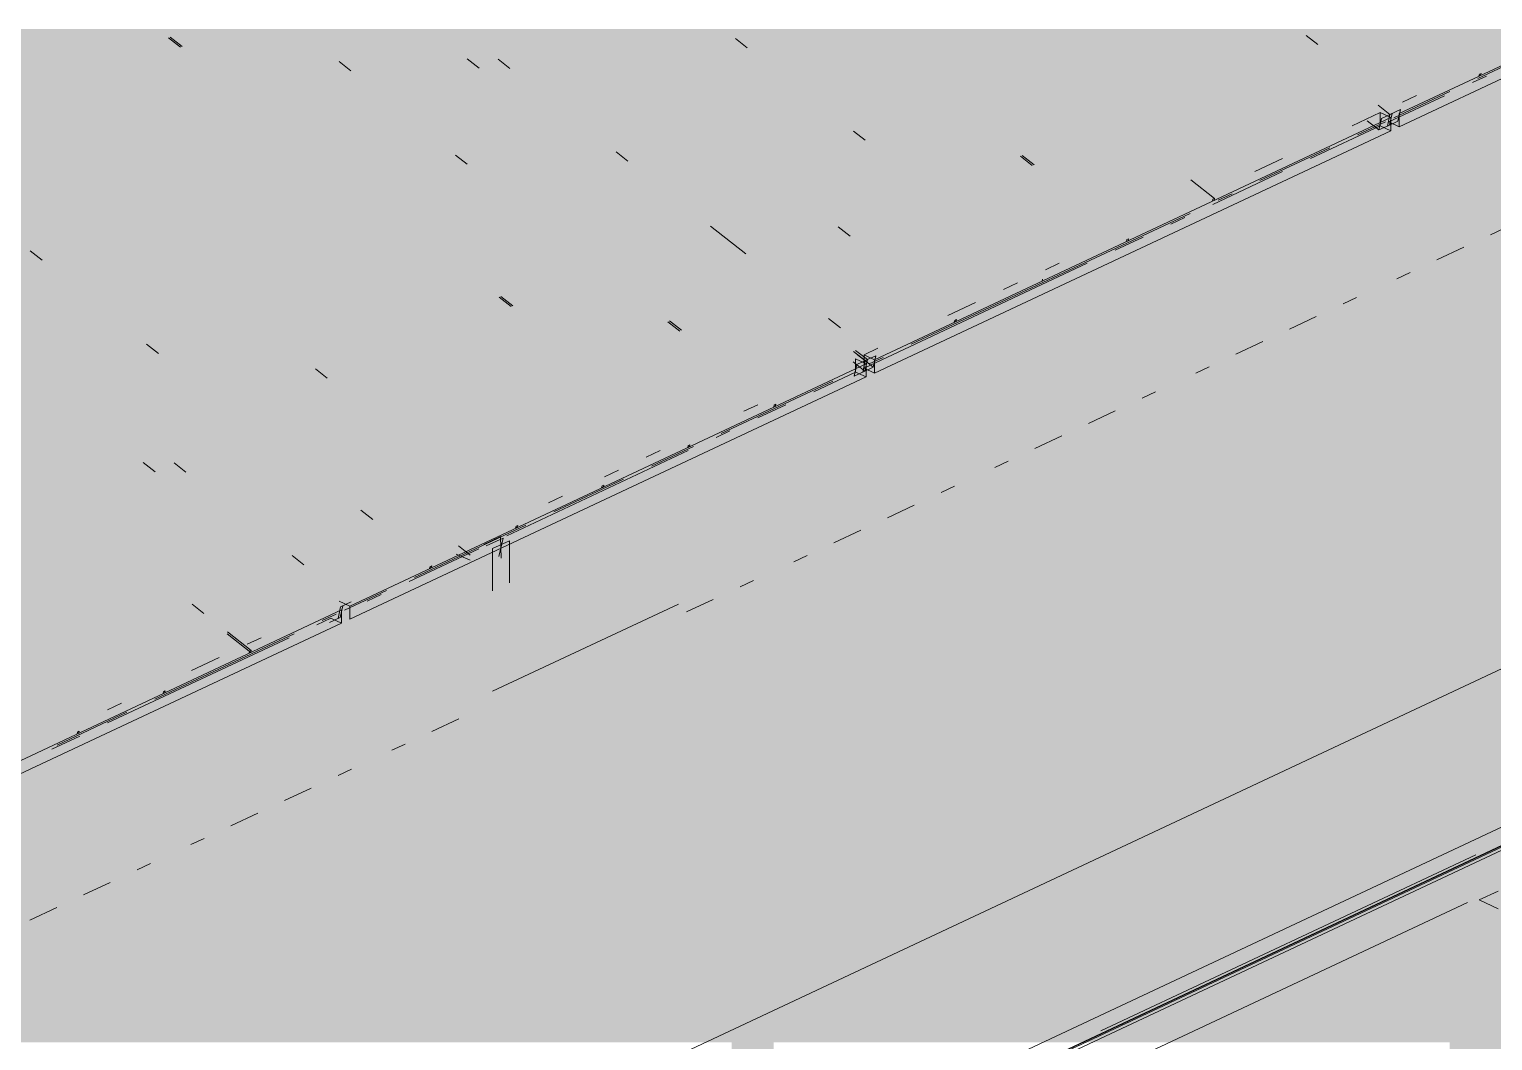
# Model space of a CAD drawing. Header units: millimetres. Extents: x 5 to 1315, y 5 to 292.
# Drawn here: x 1133.39 to 1139.16, y 232.67 to 236.67 of the extents above; entities that cross this region are included whole.
import ezdxf

# ---------------------------------------------------------------- set-up
doc = ezdxf.new("R2010")
doc.units = ezdxf.units.MM
doc.layers.add('EXISTING', color=7, linetype='Continuous')
doc.layers.add('IMAGES', color=7, linetype='Continuous')

# ---------------------------------------------------------------- blocks, each defined once
blk = doc.blocks.new('SHEET_03')
at = {"layer": 'EXISTING', "color": 250, "lineweight": 9}
for p, q in [((219.1266, 224.7204), (254.632, 241.3892)), ((254.632, 240.7647), (219.1266, 224.096)), ((219.3447, 224.1234), (253.6348, 240.2216)), ((219.3447, 224.1067), (253.6348, 240.205)), ((238.7893, 236.3323), (240.8258, 237.2883)), ((238.7893, 236.2802), (240.8258, 237.2363)), ((237.2425, 232.5218), (246.066, 236.6642)), ((238.4684, 236.6046), (238.4218, 236.6411)), ((239.0987, 236.4711), (239.539, 236.6778)), ((233.9348, 236.6311), (233.9813, 236.5945)), ((233.988, 236.5977), (233.9414, 236.6342)), ((236.2173, 236.5926), (236.1707, 236.6292)), ((234.6534, 236.5011), (234.6069, 236.5376)), ((235.1127, 236.5482), (235.1592, 236.5116)), ((235.2808, 236.5103), (235.2343, 236.5468)), ((239.0779, 236.4548), (239.1329, 236.4807)), ((239.1054, 236.4879), (239.1037, 236.4806)), ((239.1037, 236.4806), (239.1104, 236.4837)), ((239.112, 236.491), (239.1054, 236.4879)), ((239.1104, 236.4837), (239.112, 236.491)), ((238.7685, 236.316), (238.9886, 236.4194)), ((238.7062, 236.3656), (238.7528, 236.3291)), ((238.7477, 236.2998), (238.9678, 236.4032)), ((238.8577, 236.4035), (238.8027, 236.3777)), ((236.7196, 235.3606), (238.756, 236.3166)), ((238.7143, 236.3362), (238.6042, 236.2845)), ((238.6251, 236.2487), (238.7352, 236.3004)), ((238.7092, 236.2678), (238.6626, 236.3043)), ((238.7194, 236.3134), (238.7092, 236.2678)), ((238.7143, 236.3362), (238.756, 236.3166)), ((238.7143, 236.2842), (238.7143, 236.3362)), ((238.7611, 236.333), (238.7194, 236.3134)), ((238.7528, 236.3291), (238.7426, 236.2834)), ((238.7426, 236.2834), (238.7842, 236.303)), ((238.7477, 236.2998), (238.7893, 236.2802)), ((238.7509, 236.2873), (238.7611, 236.333)), ((238.7944, 236.3487), (238.7528, 236.3291)), ((238.756, 236.3166), (238.756, 236.2646)), ((238.7842, 236.303), (238.7944, 236.3487)), ((238.7893, 236.2802), (238.7893, 236.3323)), ((236.6831, 236.227), (236.6365, 236.2636)), ((236.7196, 235.3086), (238.756, 236.2646)), ((238.4391, 236.155), (238.7143, 236.2842)), ((238.7092, 236.2678), (238.7509, 236.2873)), ((238.756, 236.2646), (238.7143, 236.2842)), ((235.7466, 236.1447), (235.7, 236.1812)), ((238.2398, 236.0678), (238.515, 236.197)), ((235.0659, 236.1689), (235.1125, 236.1324)), ((237.2953, 236.1639), (237.3418, 236.1273)), ((237.3485, 236.1305), (237.3019, 236.167)), ((238.3291, 236.1553), (238.219, 236.1036)), ((238.0605, 235.9973), (237.9674, 236.0705)), ((238.0539, 235.9741), (238.3291, 236.1033)), ((238.0747, 235.9903), (238.1297, 236.0162)), ((238.0538, 235.9942), (238.0522, 235.9869)), ((238.0522, 235.9869), (238.0589, 235.99)), ((238.0605, 235.9973), (238.0538, 235.9942)), ((238.0589, 235.99), (238.0605, 235.9973)), ((236.2123, 235.7791), (236.0726, 235.8888)), ((236.8639, 235.4219), (237.9646, 235.9386)), ((237.8887, 235.8966), (237.9438, 235.9224)), ((239.1493, 235.8544), (239.2551, 235.904)), ((236.6231, 235.8483), (236.5765, 235.8849)), ((237.6686, 235.7932), (237.7787, 235.8449)), ((237.7144, 235.8349), (237.7128, 235.8276)), ((237.7211, 235.838), (237.7144, 235.8349)), ((237.7195, 235.8307), (237.7211, 235.838)), ((233.4355, 235.7541), (233.389, 235.7906)), ((237.7128, 235.8276), (237.7195, 235.8307)), ((238.9379, 235.7551), (239.0436, 235.8047)), ((236.6779, 235.3281), (237.5585, 235.7415)), ((237.4484, 235.7419), (237.3934, 235.7161)), ((237.2833, 235.6644), (237.2283, 235.6385)), ((237.3801, 235.6714), (237.3817, 235.6787)), ((238.7793, 235.6806), (238.8322, 235.7054)), ((235.2389, 235.6074), (235.2854, 235.5709)), ((235.2921, 235.574), (235.2455, 235.6106)), ((238.5679, 235.5814), (238.6207, 235.6062)), ((237.1182, 235.5869), (237.0081, 235.5352)), ((235.9043, 235.5109), (235.9509, 235.4743)), ((235.9575, 235.4775), (235.911, 235.514)), ((236.585, 235.4866), (236.5384, 235.5232)), ((237.0356, 235.5162), (237.034, 235.5089)), ((237.034, 235.5089), (237.0407, 235.512)), ((237.0423, 235.5193), (237.0356, 235.5162)), ((237.0407, 235.512), (237.0423, 235.5193)), ((238.3564, 235.4821), (238.4621, 235.5317)), ((238.145, 235.3828), (238.2507, 235.4325)), ((233.8481, 235.4219), (233.8946, 235.3853)), ((236.6364, 235.394), (236.683, 235.3574)), ((236.6913, 235.3613), (236.6448, 235.3979)), ((236.6522, 235.3809), (236.6987, 235.3444)), ((236.7329, 235.406), (236.6779, 235.3802)), ((236.6779, 235.3802), (236.6779, 235.3281)), ((236.7196, 235.3606), (236.6779, 235.3802)), ((236.7247, 235.377), (236.683, 235.3574)), ((236.6987, 235.3444), (236.7538, 235.3702)), ((236.7145, 235.3313), (236.7247, 235.377)), ((234.5135, 235.3253), (234.5601, 235.2888)), ((234.6498, 234.3889), (236.6862, 235.3449)), ((236.4795, 235.2349), (236.6446, 235.3125)), ((236.6811, 235.3157), (236.6346, 235.3522)), ((236.6497, 235.3417), (236.6395, 235.2961)), ((236.6395, 235.2961), (236.6811, 235.3157)), ((236.6446, 235.3645), (236.6862, 235.3449)), ((236.6446, 235.3125), (236.6446, 235.3645)), ((236.6862, 235.2929), (236.6446, 235.3125)), ((236.6913, 235.3613), (236.6497, 235.3417)), ((236.6679, 235.3679), (236.7145, 235.3313)), ((236.683, 235.3574), (236.6728, 235.3117)), ((236.6728, 235.3117), (236.7145, 235.3313)), ((236.6779, 235.3281), (236.7196, 235.3086)), ((236.6811, 235.3157), (236.6913, 235.3613)), ((236.6862, 235.3449), (236.6862, 235.2929)), ((236.7196, 235.3086), (236.7196, 235.3606)), ((237.9864, 235.3084), (238.0392, 235.3332)), ((234.6498, 234.3369), (236.6862, 235.2929)), ((236.115, 235.0703), (236.5553, 235.277)), ((237.7749, 235.2091), (237.8278, 235.2339)), ((236.2593, 235.1836), (236.2043, 235.1578)), ((236.2593, 235.1316), (236.3694, 235.1833)), ((236.3235, 235.1819), (236.3218, 235.1745)), ((236.3218, 235.1745), (236.3285, 235.1777)), ((236.3301, 235.185), (236.3235, 235.1819)), ((236.3285, 235.1777), (236.3301, 235.185)), ((237.5635, 235.1098), (237.6692, 235.1595)), ((235.9907, 235.0256), (235.9841, 235.0225)), ((235.9891, 235.0183), (235.9907, 235.0256)), ((236.0942, 235.0541), (236.1492, 235.0799)), ((237.352, 235.0106), (237.4578, 235.0602)), ((235.2686, 234.6665), (235.9841, 235.0024)), ((235.874, 235.0028), (235.819, 234.9769)), ((235.8398, 234.9411), (236.0049, 235.0186)), ((235.9841, 235.0225), (235.9824, 235.0152)), ((235.9824, 235.0152), (235.9891, 235.0183)), ((233.8347, 234.955), (233.8813, 234.9184)), ((234.0029, 234.9171), (233.9563, 234.9536)), ((235.7089, 234.9252), (235.6539, 234.8994)), ((237.1935, 234.9361), (237.2463, 234.9609)), ((235.4546, 234.7602), (235.7298, 234.8894)), ((235.6447, 234.8632), (235.643, 234.8559)), ((235.643, 234.8559), (235.6497, 234.859)), ((235.6513, 234.8663), (235.6447, 234.8632)), ((235.6497, 234.859), (235.6513, 234.8663)), ((236.982, 234.8369), (237.0349, 234.8617)), ((235.4888, 234.8219), (235.4337, 234.796)), ((234.7397, 234.7304), (234.6931, 234.767)), ((236.7706, 234.7376), (236.8763, 234.7872)), ((234.9042, 234.5019), (235.3445, 234.7086)), ((235.3053, 234.7038), (235.3036, 234.6965)), ((235.3036, 234.6965), (235.3103, 234.6997)), ((235.3119, 234.707), (235.3053, 234.7038)), ((235.3103, 234.6997), (235.3119, 234.707)), ((236.5591, 234.6383), (236.6648, 234.688)), ((235.1243, 234.5893), (235.0778, 234.6259)), ((235.2443, 234.6628), (235.1777, 234.6315)), ((235.2539, 234.6571), (235.1872, 234.6258)), ((235.2124, 234.6153), (235.2791, 234.6466)), ((235.2376, 234.5841), (235.2539, 234.6571)), ((235.2471, 234.5783), (235.2443, 234.6628)), ((235.2791, 234.48), (235.2791, 234.6466)), ((234.4686, 234.5515), (234.422, 234.5881)), ((234.8833, 234.4856), (235.1585, 234.6148)), ((235.1249, 234.5702), (235.0693, 234.5934)), ((235.2124, 234.6153), (235.2124, 234.4487)), ((236.4005, 234.5639), (236.4534, 234.5887)), ((234.9659, 234.5445), (234.9642, 234.5372)), ((234.9642, 234.5372), (234.9709, 234.5403)), ((234.9725, 234.5476), (234.9659, 234.5445)), ((234.9709, 234.5403), (234.9725, 234.5476)), ((234.629, 234.3727), (234.7941, 234.4502)), ((236.1891, 234.4646), (236.242, 234.4894)), ((234.0741, 234.3595), (234.0275, 234.3961)), ((234.6498, 234.3889), (234.6081, 234.4085)), ((234.6114, 234.344), (234.6216, 234.3896)), ((234.6549, 234.4053), (234.6133, 234.3857)), ((234.6498, 234.3369), (234.6498, 234.3889)), ((234.7182, 234.4081), (234.7733, 234.4339)), ((235.2124, 234.0525), (235.9458, 234.3968)), ((235.9776, 234.3653), (236.0834, 234.415)), ((232.5801, 233.4172), (234.6165, 234.3732)), ((234.5198, 234.3149), (234.5748, 234.3408)), ((234.5406, 234.3312), (234.5956, 234.357)), ((234.5697, 234.3244), (234.6114, 234.344)), ((234.6165, 234.3212), (234.5748, 234.3408)), ((234.6133, 234.3857), (234.603, 234.34)), ((234.6165, 234.3732), (234.6165, 234.3212)), ((232.5801, 233.3652), (234.6165, 234.3212)), ((233.8801, 234.0211), (234.4305, 234.2795)), ((234.2588, 234.206), (234.1656, 234.2791)), ((234.2604, 234.2133), (234.1672, 234.2864)), ((233.6942, 233.9273), (234.4097, 234.2633)), ((234.2996, 234.2636), (234.2446, 234.2378)), ((219.1266, 224.096), (240.6299, 234.1911)), ((234.1345, 234.1861), (234.0244, 234.1344)), ((234.2537, 234.2102), (234.2521, 234.2029)), ((234.2521, 234.2029), (234.2588, 234.206)), ((234.2604, 234.2133), (234.2537, 234.2102)), ((234.2588, 234.206), (234.2604, 234.2133)), ((240.6299, 234.1183), (229.8783, 229.0707)), ((233.9143, 234.0508), (233.9127, 234.0435)), ((233.9127, 234.0435), (233.9194, 234.0466)), ((233.921, 234.054), (233.9143, 234.0508)), ((233.9194, 234.0466), (233.921, 234.054)), ((233.7492, 234.0052), (233.6942, 233.9794)), ((233.4949, 233.8402), (233.7701, 233.9694)), ((234.9733, 233.8938), (235.079, 233.9434)), ((233.474, 233.824), (233.5841, 233.8757)), ((233.5749, 233.8915), (233.5733, 233.8842)), ((233.5733, 233.8842), (233.58, 233.8873)), ((233.5816, 233.8946), (233.5749, 233.8915)), ((233.58, 233.8873), (233.5816, 233.8946)), ((234.8147, 233.8194), (234.8676, 233.8442)), ((234.6033, 233.7201), (234.6561, 233.7449)), ((234.3918, 233.6208), (234.4975, 233.6705)), ((234.1804, 233.5216), (234.2861, 233.5712)), ((234.0218, 233.4471), (234.0746, 233.4719)), ((239.0917, 233.4066), (237.6124, 232.7121)), ((233.8103, 233.3478), (233.8632, 233.3727)), ((233.5989, 233.2486), (233.7046, 233.2982)), ((239.1797, 233.2638), (239.1047, 233.2286)), ((233.3874, 233.1493), (233.4932, 233.1989)), ((239.0592, 233.219), (236.7328, 232.1268)), ((239.1047, 233.2286), (239.1797, 233.1934))]:
    blk.add_line(p, q, dxfattribs=at)
at = {"layer": 'IMAGES', "color": 7}
for points in [[(232.9893, 236.5), (234.9889, 236.5), (232.9893, 236.6667), (234.9889, 236.6667)], [(234.9889, 236.5), (235.1555, 236.5), (234.9889, 236.6667), (235.1555, 236.6667)], [(235.1555, 236.5), (237.1552, 236.5), (235.1555, 236.6667), (237.1552, 236.6667)], [(237.1552, 236.5), (237.3218, 236.5), (237.1552, 236.6667), (237.3218, 236.6667)], [(237.3218, 236.5), (239.1548, 236.5), (237.3218, 236.6667), (239.1548, 236.6667)], [(239.1548, 236.5), (239.4881, 236.5), (239.1548, 236.6667), (239.4881, 236.6667)], [(232.9893, 236.3333), (234.6556, 236.3333), (232.9893, 236.5), (234.6556, 236.5)], [(234.6556, 236.3333), (234.8223, 236.3333), (234.6556, 236.5), (234.8223, 236.5)], [(234.8223, 236.3333), (235.1555, 236.3333), (234.8223, 236.5), (235.1555, 236.5)], [(235.1555, 236.3333), (235.3222, 236.3333), (235.1555, 236.5), (235.3222, 236.5)], [(235.3222, 236.1667), (235.4888, 236.1667), (235.3222, 236.5), (235.4888, 236.5)], [(235.4888, 236.3333), (238.6549, 236.3333), (235.4888, 236.5), (238.6549, 236.5)], [(238.6549, 236.3333), (238.9882, 236.3333), (238.6549, 236.5), (238.9882, 236.5)], [(238.9882, 236.3333), (240.3212, 236.3333), (238.9882, 236.5), (240.3212, 236.5)], [(233.3225, 236.1667), (233.4892, 236.1667), (233.3225, 236.3333), (233.4892, 236.3333)], [(233.4892, 236.1667), (235.3222, 236.1667), (233.4892, 236.3333), (235.3222, 236.3333)], [(235.4888, 236.1667), (235.6554, 236.1667), (235.4888, 236.3333), (235.6554, 236.3333)], [(235.6554, 236.1667), (236.9885, 236.1667), (235.6554, 236.3333), (236.9885, 236.3333)], [(236.9885, 236.1667), (237.1552, 236.1667), (236.9885, 236.3333), (237.1552, 236.3333)], [(237.1552, 236.1667), (238.3216, 236.1667), (237.1552, 236.3333), (238.3216, 236.3333)], [(238.3216, 236.1667), (238.4882, 236.1667), (238.3216, 236.3333), (238.4882, 236.3333)], [(238.4882, 236), (238.6549, 236), (238.4882, 236.3333), (238.6549, 236.3333)], [(238.6549, 236.1667), (238.8215, 236.1667), (238.6549, 236.3333), (238.8215, 236.3333)], [(238.8215, 236.1667), (240.1546, 236.1667), (238.8215, 236.3333), (240.1546, 236.3333)], [(233.1559, 236), (233.4892, 236), (233.1559, 236.1667), (233.4892, 236.1667)], [(233.4892, 236), (234.489, 236), (233.4892, 236.1667), (234.489, 236.1667)], [(234.489, 236), (234.6556, 236), (234.489, 236.1667), (234.6556, 236.1667)], [(234.6556, 236), (235.1555, 236), (234.6556, 236.1667), (235.1555, 236.1667)], [(235.1555, 236), (235.3222, 236), (235.1555, 236.1667), (235.3222, 236.1667)], [(235.3222, 236), (236.1554, 236), (235.3222, 236.1667), (236.1554, 236.1667)], [(236.1554, 236), (236.322, 236), (236.1554, 236.1667), (236.322, 236.1667)], [(236.322, 236), (237.3218, 236), (236.322, 236.1667), (237.3218, 236.1667)], [(237.3218, 236), (237.4884, 236), (237.3218, 236.1667), (237.4884, 236.1667)], [(237.4884, 236), (237.9883, 236), (237.4884, 236.1667), (237.9883, 236.1667)], [(237.9883, 236), (238.155, 236), (237.9883, 236.1667), (238.155, 236.1667)], [(238.155, 236), (238.4882, 236), (238.155, 236.1667), (238.4882, 236.1667)], [(238.6549, 236), (238.8215, 236), (238.6549, 236.1667), (238.8215, 236.1667)], [(238.8215, 236), (238.9882, 236), (238.8215, 236.1667), (238.9882, 236.1667)], [(238.9882, 235.8333), (239.1548, 235.8333), (238.9882, 236.1667), (239.1548, 236.1667)], [(239.1548, 236), (239.3214, 236), (239.1548, 236.1667), (239.3214, 236.1667)], [(233.3225, 235.8333), (233.4892, 235.8333), (233.3225, 236), (233.4892, 236)], [(233.4892, 235.8333), (233.6558, 235.8333), (233.4892, 236), (233.6558, 236)], [(233.6558, 235.8333), (235.8221, 235.8333), (233.6558, 236), (235.8221, 236)], [(235.8221, 235.8333), (235.9887, 235.8333), (235.8221, 236), (235.9887, 236)], [(235.9887, 235.8333), (237.6551, 235.8333), (235.9887, 236), (237.6551, 236)], [(237.6551, 235.8333), (237.9883, 235.8333), (237.6551, 236), (237.9883, 236)], [(237.9883, 235.8333), (238.155, 235.8333), (237.9883, 236), (238.155, 236)], [(238.155, 235.8333), (238.3216, 235.8333), (238.155, 236), (238.3216, 236)], [(238.3216, 235.8333), (238.4882, 235.8333), (238.3216, 236), (238.4882, 236)], [(238.4882, 235.8333), (238.6549, 235.8333), (238.4882, 236), (238.6549, 236)], [(238.6549, 235.8333), (238.8215, 235.8333), (238.6549, 236), (238.8215, 236)], [(238.8215, 235.8333), (238.9882, 235.8333), (238.8215, 236), (238.9882, 236)], [(239.1548, 235.8333), (239.4881, 235.8333), (239.1548, 236), (239.4881, 236)], [(232.9893, 235.6667), (234.9889, 235.6667), (232.9893, 235.8333), (234.9889, 235.8333)], [(234.9889, 235.6667), (235.1555, 235.6667), (234.9889, 235.8333), (235.1555, 235.8333)], [(235.1555, 235.6667), (235.9887, 235.6667), (235.1555, 235.8333), (235.9887, 235.8333)], [(235.9887, 235.6667), (236.322, 235.6667), (235.9887, 235.8333), (236.322, 235.8333)], [(236.322, 235.6667), (237.1552, 235.6667), (236.322, 235.8333), (237.1552, 235.8333)], [(237.1552, 235.6667), (237.3218, 235.6667), (237.1552, 235.8333), (237.3218, 235.8333)], [(237.3218, 235.6667), (237.4884, 235.6667), (237.3218, 235.8333), (237.4884, 235.8333)], [(237.4884, 235.6667), (237.8217, 235.6667), (237.4884, 235.8333), (237.8217, 235.8333)], [(237.8217, 235.6667), (237.9883, 235.6667), (237.8217, 235.8333), (237.9883, 235.8333)], [(237.9883, 235.6667), (238.155, 235.6667), (237.9883, 235.8333), (238.155, 235.8333)], [(238.155, 235.6667), (238.4882, 235.6667), (238.155, 235.8333), (238.4882, 235.8333)], [(238.4882, 235.6667), (238.6549, 235.6667), (238.4882, 235.8333), (238.6549, 235.8333)], [(238.6549, 235.5), (238.8215, 235.5), (238.6549, 235.8333), (238.8215, 235.8333)], [(238.8215, 235.6667), (238.9882, 235.6667), (238.8215, 235.8333), (238.9882, 235.8333)], [(238.9882, 235.6667), (239.1548, 235.6667), (238.9882, 235.8333), (239.1548, 235.8333)], [(239.1548, 235.6667), (239.3214, 235.6667), (239.1548, 235.8333), (239.3214, 235.8333)], [(232.656, 235.5), (233.9891, 235.5), (232.656, 235.6667), (233.9891, 235.6667)], [(233.9891, 235.5), (234.1557, 235.5), (233.9891, 235.6667), (234.1557, 235.6667)], [(234.1557, 235.5), (234.3224, 235.5), (234.1557, 235.6667), (234.3224, 235.6667)], [(234.3224, 235.5), (236.1554, 235.5), (234.3224, 235.6667), (236.1554, 235.6667)], [(236.1554, 235.5), (236.322, 235.5), (236.1554, 235.6667), (236.322, 235.6667)], [(236.322, 235.5), (236.4886, 235.5), (236.322, 235.6667), (236.4886, 235.6667)], [(236.4886, 235.5), (236.9885, 235.5), (236.4886, 235.6667), (236.9885, 235.6667)], [(236.9885, 235.5), (237.3218, 235.5), (236.9885, 235.6667), (237.3218, 235.6667)], [(237.3218, 235.5), (237.4884, 235.5), (237.3218, 235.6667), (237.4884, 235.6667)], [(237.4884, 235.5), (237.6551, 235.5), (237.4884, 235.6667), (237.6551, 235.6667)], [(237.6551, 235.5), (237.8217, 235.5), (237.6551, 235.6667), (237.8217, 235.6667)], [(237.8217, 235.5), (238.155, 235.5), (237.8217, 235.6667), (238.155, 235.6667)], [(238.155, 235.5), (238.3216, 235.5), (238.155, 235.6667), (238.3216, 235.6667)], [(238.3216, 235.5), (238.4882, 235.5), (238.3216, 235.6667), (238.4882, 235.6667)], [(238.4882, 235.5), (238.6549, 235.5), (238.4882, 235.6667), (238.6549, 235.6667)], [(238.8215, 235.5), (238.9882, 235.5), (238.8215, 235.6667), (238.9882, 235.6667)], [(238.9882, 235.5), (239.1548, 235.5), (238.9882, 235.6667), (239.1548, 235.6667)], [(239.1548, 235.5), (239.4881, 235.5), (239.1548, 235.6667), (239.4881, 235.6667)], [(233.1559, 235.3333), (233.4892, 235.3333), (233.1559, 235.5), (233.4892, 235.5)], [(233.4892, 235.3333), (233.9891, 235.3333), (233.4892, 235.5), (233.9891, 235.5)], [(233.9891, 235.3333), (234.3224, 235.3333), (233.9891, 235.5), (234.3224, 235.5)], [(234.3224, 235.3333), (235.9887, 235.3333), (234.3224, 235.5), (235.9887, 235.5)], [(235.9887, 235.3333), (236.1554, 235.3333), (235.9887, 235.5), (236.1554, 235.5)], [(236.1554, 235.3333), (236.4886, 235.3333), (236.1554, 235.5), (236.4886, 235.5)], [(236.4886, 235.3333), (236.6553, 235.3333), (236.4886, 235.5), (236.6553, 235.5)], [(236.6553, 235.3333), (236.8219, 235.3333), (236.6553, 235.5), (236.8219, 235.5)], [(236.8219, 235.3333), (236.9885, 235.3333), (236.8219, 235.5), (236.9885, 235.5)], [(236.9885, 235.3333), (237.1552, 235.3333), (236.9885, 235.5), (237.1552, 235.5)], [(237.1552, 235.3333), (237.3218, 235.3333), (237.1552, 235.5), (237.3218, 235.5)], [(237.3218, 235.3333), (237.4884, 235.3333), (237.3218, 235.5), (237.4884, 235.5)], [(237.4884, 235.3333), (237.8217, 235.3333), (237.4884, 235.5), (237.8217, 235.5)], [(237.8217, 235.3333), (237.9883, 235.3333), (237.8217, 235.5), (237.9883, 235.5)], [(237.9883, 235.1667), (238.155, 235.1667), (237.9883, 235.5), (238.155, 235.5)], [(238.155, 235.3333), (238.3216, 235.3333), (238.155, 235.5), (238.3216, 235.5)], [(238.3216, 235.3333), (238.4882, 235.3333), (238.3216, 235.5), (238.4882, 235.5)], [(238.4882, 235.3333), (238.6549, 235.3333), (238.4882, 235.5), (238.6549, 235.5)], [(238.6549, 235.3333), (238.8215, 235.3333), (238.6549, 235.5), (238.8215, 235.5)], [(238.8215, 235.3333), (238.9882, 235.3333), (238.8215, 235.5), (238.9882, 235.5)], [(238.9882, 235.3333), (240.6545, 235.3333), (238.9882, 235.5), (240.6545, 235.5)], [(233.3225, 235.1667), (233.4892, 235.1667), (233.3225, 235.3333), (233.4892, 235.3333)], [(233.4892, 235.1667), (233.6558, 235.1667), (233.4892, 235.3333), (233.6558, 235.3333)], [(233.6558, 235.1667), (233.8225, 235.1667), (233.6558, 235.3333), (233.8225, 235.3333)], [(233.8225, 235.1667), (233.9891, 235.1667), (233.8225, 235.3333), (233.9891, 235.3333)], [(233.9891, 235.1667), (234.1557, 235.1667), (233.9891, 235.3333), (234.1557, 235.3333)], [(234.1557, 235.1667), (234.3224, 235.1667), (234.1557, 235.3333), (234.3224, 235.3333)], [(234.3224, 235.1667), (234.489, 235.1667), (234.3224, 235.3333), (234.489, 235.3333)], [(234.489, 235.1667), (234.8223, 235.1667), (234.489, 235.3333), (234.8223, 235.3333)], [(234.8223, 235.1667), (236.322, 235.1667), (234.8223, 235.3333), (236.322, 235.3333)], [(236.322, 235.1667), (236.6553, 235.1667), (236.322, 235.3333), (236.6553, 235.3333)], [(236.6553, 235.1667), (236.8219, 235.1667), (236.6553, 235.3333), (236.8219, 235.3333)], [(236.8219, 235.1667), (236.9885, 235.1667), (236.8219, 235.3333), (236.9885, 235.3333)], [(236.9885, 235.1667), (237.1552, 235.1667), (236.9885, 235.3333), (237.1552, 235.3333)], [(237.1552, 235.1667), (237.4884, 235.1667), (237.1552, 235.3333), (237.4884, 235.3333)], [(237.4884, 235.1667), (237.6551, 235.1667), (237.4884, 235.3333), (237.6551, 235.3333)], [(237.6551, 235), (237.8217, 235), (237.6551, 235.3333), (237.8217, 235.3333)], [(237.8217, 235.1667), (237.9883, 235.1667), (237.8217, 235.3333), (237.9883, 235.3333)], [(238.155, 235.1667), (238.3216, 235.1667), (238.155, 235.3333), (238.3216, 235.3333)], [(238.3216, 235.1667), (238.4882, 235.1667), (238.3216, 235.3333), (238.4882, 235.3333)], [(238.4882, 235.1667), (238.6549, 235.1667), (238.4882, 235.3333), (238.6549, 235.3333)], [(238.6549, 235.1667), (240.3212, 235.1667), (238.6549, 235.3333), (240.3212, 235.3333)], [(229.9898, 235), (233.4892, 235), (229.9898, 235.1667), (233.4892, 235.1667)], [(233.4892, 235), (233.8225, 235), (233.4892, 235.1667), (233.8225, 235.1667)], [(233.8225, 235), (234.489, 235), (233.8225, 235.1667), (234.489, 235.1667)], [(234.489, 235), (234.6556, 235), (234.489, 235.1667), (234.6556, 235.1667)], [(234.6556, 235), (234.8223, 235), (234.6556, 235.1667), (234.8223, 235.1667)], [(234.8223, 235), (235.8221, 235), (234.8223, 235.1667), (235.8221, 235.1667)], [(235.8221, 235), (235.9887, 235), (235.8221, 235.1667), (235.9887, 235.1667)], [(235.9887, 235), (236.1554, 235), (235.9887, 235.1667), (236.1554, 235.1667)], [(236.1554, 235), (236.322, 235), (236.1554, 235.1667), (236.322, 235.1667)], [(236.322, 235), (236.6553, 235), (236.322, 235.1667), (236.6553, 235.1667)], [(236.6553, 235), (236.8219, 235), (236.6553, 235.1667), (236.8219, 235.1667)], [(236.8219, 235), (237.1552, 235), (236.8219, 235.1667), (237.1552, 235.1667)], [(237.1552, 235), (237.3218, 235), (237.1552, 235.1667), (237.3218, 235.1667)], [(237.3218, 234.8333), (237.4884, 234.8333), (237.3218, 235.1667), (237.4884, 235.1667)], [(237.4884, 235), (237.6551, 235), (237.4884, 235.1667), (237.6551, 235.1667)], [(237.8217, 235), (237.9883, 235), (237.8217, 235.1667), (237.9883, 235.1667)], [(237.9883, 235), (238.155, 235), (237.9883, 235.1667), (238.155, 235.1667)], [(238.155, 235), (238.3216, 235), (238.155, 235.1667), (238.3216, 235.1667)], [(238.3216, 235), (239.988, 235), (238.3216, 235.1667), (239.988, 235.1667)], [(232.9893, 234.8333), (234.3224, 234.8333), (232.9893, 235), (234.3224, 235)], [(234.3224, 234.8333), (234.6556, 234.8333), (234.3224, 235), (234.6556, 235)], [(234.6556, 234.8333), (235.6554, 234.8333), (234.6556, 235), (235.6554, 235)], [(235.6554, 234.8333), (235.8221, 234.8333), (235.6554, 235), (235.8221, 235)], [(235.8221, 234.8333), (235.9887, 234.8333), (235.8221, 235), (235.9887, 235)], [(235.9887, 234.8333), (236.1554, 234.8333), (235.9887, 235), (236.1554, 235)], [(236.1554, 234.8333), (236.322, 234.8333), (236.1554, 235), (236.322, 235)], [(236.322, 234.8333), (236.6553, 234.8333), (236.322, 235), (236.6553, 235)], [(236.6553, 234.8333), (236.8219, 234.8333), (236.6553, 235), (236.8219, 235)], [(236.8219, 234.8333), (236.9885, 234.8333), (236.8219, 235), (236.9885, 235)], [(236.9885, 234.8333), (237.1552, 234.8333), (236.9885, 235), (237.1552, 235)], [(237.1552, 234.8333), (237.3218, 234.8333), (237.1552, 235), (237.3218, 235)], [(237.4884, 234.8333), (237.6551, 234.8333), (237.4884, 235), (237.6551, 235)], [(237.6551, 234.8333), (237.8217, 234.8333), (237.6551, 235), (237.8217, 235)], [(237.8217, 234.8333), (237.9883, 234.8333), (237.8217, 235), (237.9883, 235)], [(237.9883, 234.8333), (239.6547, 234.8333), (237.9883, 235), (239.6547, 235)], [(231.9895, 234.6667), (233.9891, 234.6667), (231.9895, 234.8333), (233.9891, 234.8333)], [(233.9891, 234.6667), (234.3224, 234.6667), (233.9891, 234.8333), (234.3224, 234.8333)], [(234.3224, 234.6667), (234.8223, 234.6667), (234.3224, 234.8333), (234.8223, 234.8333)], [(234.8223, 234.6667), (234.9889, 234.6667), (234.8223, 234.8333), (234.9889, 234.8333)], [(234.9889, 234.6667), (235.1555, 234.6667), (234.9889, 234.8333), (235.1555, 234.8333)], [(235.1555, 234.6667), (235.3222, 234.6667), (235.1555, 234.8333), (235.3222, 234.8333)], [(235.3222, 234.6667), (235.4888, 234.6667), (235.3222, 234.8333), (235.4888, 234.8333)], [(235.4888, 234.6667), (235.6554, 234.6667), (235.4888, 234.8333), (235.6554, 234.8333)], [(235.6554, 234.6667), (235.8221, 234.6667), (235.6554, 234.8333), (235.8221, 234.8333)], [(235.8221, 234.6667), (235.9887, 234.6667), (235.8221, 234.8333), (235.9887, 234.8333)], [(235.9887, 234.6667), (236.322, 234.6667), (235.9887, 234.8333), (236.322, 234.8333)], [(236.322, 234.6667), (236.4886, 234.6667), (236.322, 234.8333), (236.4886, 234.8333)], [(236.4886, 234.6667), (236.6553, 234.6667), (236.4886, 234.8333), (236.6553, 234.8333)], [(236.6553, 234.6667), (236.8219, 234.6667), (236.6553, 234.8333), (236.8219, 234.8333)], [(236.8219, 234.6667), (236.9885, 234.6667), (236.8219, 234.8333), (236.9885, 234.8333)], [(236.9885, 234.6667), (237.1552, 234.6667), (236.9885, 234.8333), (237.1552, 234.8333)], [(237.1552, 234.6667), (237.3218, 234.6667), (237.1552, 234.8333), (237.3218, 234.8333)], [(237.3218, 234.6667), (237.4884, 234.6667), (237.3218, 234.8333), (237.4884, 234.8333)], [(237.4884, 234.6667), (237.6551, 234.6667), (237.4884, 234.8333), (237.6551, 234.8333)], [(237.6551, 234.6667), (238.9882, 234.6667), (237.6551, 234.8333), (238.9882, 234.8333)], [(238.9882, 234.6667), (239.3214, 234.6667), (238.9882, 234.8333), (239.3214, 234.8333)], [(232.656, 234.5), (233.8225, 234.5), (232.656, 234.6667), (233.8225, 234.6667)], [(233.8225, 234.5), (233.9891, 234.5), (233.8225, 234.6667), (233.9891, 234.6667)], [(233.9891, 234.5), (234.8223, 234.5), (233.9891, 234.6667), (234.8223, 234.6667)], [(234.8223, 234.5), (235.1555, 234.5), (234.8223, 234.6667), (235.1555, 234.6667)], [(235.1555, 234.5), (235.3222, 234.5), (235.1555, 234.6667), (235.3222, 234.6667)], [(235.3222, 234.5), (235.4888, 234.5), (235.3222, 234.6667), (235.4888, 234.6667)], [(235.4888, 234.5), (235.6554, 234.5), (235.4888, 234.6667), (235.6554, 234.6667)], [(235.6554, 234.5), (235.8221, 234.5), (235.6554, 234.6667), (235.8221, 234.6667)], [(235.8221, 234.5), (235.9887, 234.5), (235.8221, 234.6667), (235.9887, 234.6667)], [(235.9887, 234.5), (236.1554, 234.5), (235.9887, 234.6667), (236.1554, 234.6667)], [(236.1554, 234.5), (236.322, 234.5), (236.1554, 234.6667), (236.322, 234.6667)], [(236.322, 234.5), (236.6553, 234.5), (236.322, 234.6667), (236.6553, 234.6667)], [(236.6553, 234.5), (236.8219, 234.5), (236.6553, 234.6667), (236.8219, 234.6667)], [(236.8219, 234.5), (236.9885, 234.5), (236.8219, 234.6667), (236.9885, 234.6667)], [(236.9885, 234.5), (237.1552, 234.5), (236.9885, 234.6667), (237.1552, 234.6667)], [(237.1552, 234.5), (238.4882, 234.5), (237.1552, 234.6667), (238.4882, 234.6667)], [(238.4882, 234.5), (238.8215, 234.5), (238.4882, 234.6667), (238.8215, 234.6667)], [(238.8215, 234.5), (238.9882, 234.5), (238.8215, 234.6667), (238.9882, 234.6667)], [(238.9882, 234.5), (239.1548, 234.5), (238.9882, 234.6667), (239.1548, 234.6667)], [(239.1548, 234.5), (239.3214, 234.5), (239.1548, 234.6667), (239.3214, 234.6667)], [(232.4894, 234.3333), (234.3224, 234.3333), (232.4894, 234.5), (234.3224, 234.5)], [(234.3224, 234.3333), (234.8223, 234.3333), (234.3224, 234.5), (234.8223, 234.5)], [(234.8223, 234.3333), (235.8221, 234.3333), (234.8223, 234.5), (235.8221, 234.5)], [(235.8221, 234.1667), (235.9887, 234.1667), (235.8221, 234.5), (235.9887, 234.5)], [(235.9887, 234.3333), (236.1554, 234.3333), (235.9887, 234.5), (236.1554, 234.5)], [(236.1554, 234.3333), (236.322, 234.3333), (236.1554, 234.5), (236.322, 234.5)], [(236.322, 234.3333), (236.4886, 234.3333), (236.322, 234.5), (236.4886, 234.5)], [(236.4886, 234.3333), (236.6553, 234.3333), (236.4886, 234.5), (236.6553, 234.5)], [(236.6553, 234.3333), (236.8219, 234.3333), (236.6553, 234.5), (236.8219, 234.5)], [(236.8219, 234.3333), (238.3216, 234.3333), (236.8219, 234.5), (238.3216, 234.5)], [(238.3216, 234.3333), (238.4882, 234.3333), (238.3216, 234.5), (238.4882, 234.5)], [(238.4882, 234.3333), (238.8215, 234.3333), (238.4882, 234.5), (238.8215, 234.5)], [(238.8215, 234.3333), (239.4881, 234.3333), (238.8215, 234.5), (239.4881, 234.5)], [(231.6562, 234.1667), (233.9891, 234.1667), (231.6562, 234.3333), (233.9891, 234.3333)], [(233.9891, 234.1667), (234.1557, 234.1667), (233.9891, 234.3333), (234.1557, 234.3333)], [(234.1557, 234.1667), (234.3224, 234.1667), (234.1557, 234.3333), (234.3224, 234.3333)], [(234.3224, 234.1667), (234.6556, 234.1667), (234.3224, 234.3333), (234.6556, 234.3333)], [(234.6556, 234.1667), (235.8221, 234.1667), (234.6556, 234.3333), (235.8221, 234.3333)], [(235.9887, 234.1667), (236.1554, 234.1667), (235.9887, 234.3333), (236.1554, 234.3333)], [(236.1554, 234.1667), (236.322, 234.1667), (236.1554, 234.3333), (236.322, 234.3333)], [(236.322, 234.1667), (236.6553, 234.1667), (236.322, 234.3333), (236.6553, 234.3333)], [(236.6553, 234.1667), (237.8217, 234.1667), (236.6553, 234.3333), (237.8217, 234.3333)], [(237.8217, 234.1667), (237.9883, 234.1667), (237.8217, 234.3333), (237.9883, 234.3333)], [(237.9883, 234.1667), (238.155, 234.1667), (237.9883, 234.3333), (238.155, 234.3333)], [(238.155, 234.1667), (238.3216, 234.1667), (238.155, 234.3333), (238.3216, 234.3333)], [(238.3216, 234.1667), (238.4882, 234.1667), (238.3216, 234.3333), (238.4882, 234.3333)], [(238.4882, 234.1667), (238.6549, 234.1667), (238.4882, 234.3333), (238.6549, 234.3333)], [(238.6549, 234.1667), (238.8215, 234.1667), (238.6549, 234.3333), (238.8215, 234.3333)], [(238.8215, 234.1667), (238.9882, 234.1667), (238.8215, 234.3333), (238.9882, 234.3333)], [(238.9882, 234.1667), (239.1548, 234.1667), (238.9882, 234.3333), (239.1548, 234.3333)], [(239.1548, 234.1667), (239.3214, 234.1667), (239.1548, 234.3333), (239.3214, 234.3333)], [(230.6564, 234), (233.8225, 234), (230.6564, 234.1667), (233.8225, 234.1667)], [(233.8225, 234), (233.9891, 234), (233.8225, 234.1667), (233.9891, 234.1667)], [(233.9891, 234), (234.1557, 234), (233.9891, 234.1667), (234.1557, 234.1667)], [(234.1557, 234), (234.3224, 234), (234.1557, 234.1667), (234.3224, 234.1667)], [(234.3224, 234), (234.489, 234), (234.3224, 234.1667), (234.489, 234.1667)], [(234.489, 234), (234.8223, 234), (234.489, 234.1667), (234.8223, 234.1667)], [(234.8223, 234), (234.9889, 234), (234.8223, 234.1667), (234.9889, 234.1667)], [(234.9889, 234), (235.4888, 234), (234.9889, 234.1667), (235.4888, 234.1667)], [(235.4888, 234), (235.6554, 234), (235.4888, 234.1667), (235.6554, 234.1667)], [(235.6554, 234), (235.9887, 234), (235.6554, 234.1667), (235.9887, 234.1667)], [(235.9887, 234), (236.1554, 234), (235.9887, 234.1667), (236.1554, 234.1667)], [(236.1554, 234), (236.322, 234), (236.1554, 234.1667), (236.322, 234.1667)], [(236.322, 234), (237.4884, 234), (236.322, 234.1667), (237.4884, 234.1667)], [(237.4884, 234), (237.8217, 234), (237.4884, 234.1667), (237.8217, 234.1667)], [(237.8217, 233.8333), (237.9883, 233.8333), (237.8217, 234.1667), (237.9883, 234.1667)], [(237.9883, 234), (238.155, 234), (237.9883, 234.1667), (238.155, 234.1667)], [(238.155, 234), (238.3216, 234), (238.155, 234.1667), (238.3216, 234.1667)], [(238.3216, 234), (238.6549, 234), (238.3216, 234.1667), (238.6549, 234.1667)], [(238.6549, 234), (238.8215, 234), (238.6549, 234.1667), (238.8215, 234.1667)], [(238.8215, 234), (238.9882, 234), (238.8215, 234.1667), (238.9882, 234.1667)], [(238.9882, 234), (239.1548, 234), (238.9882, 234.1667), (239.1548, 234.1667)], [(239.1548, 234), (239.3214, 234), (239.1548, 234.1667), (239.3214, 234.1667)], [(233.3225, 233.8333), (233.8225, 233.8333), (233.3225, 234), (233.8225, 234)], [(233.8225, 233.8333), (233.9891, 233.8333), (233.8225, 234), (233.9891, 234)], [(233.9891, 233.8333), (234.1557, 233.8333), (233.9891, 234), (234.1557, 234)], [(234.1557, 233.8333), (234.3224, 233.8333), (234.1557, 234), (234.3224, 234)], [(234.3224, 233.8333), (234.6556, 233.8333), (234.3224, 234), (234.6556, 234)], [(234.6556, 233.8333), (234.8223, 233.8333), (234.6556, 234), (234.8223, 234)], [(234.8223, 233.8333), (234.9889, 233.8333), (234.8223, 234), (234.9889, 234)], [(234.9889, 233.8333), (235.1555, 233.8333), (234.9889, 234), (235.1555, 234)], [(235.1555, 233.8333), (235.4888, 233.8333), (235.1555, 234), (235.4888, 234)], [(235.4888, 233.8333), (235.6554, 233.8333), (235.4888, 234), (235.6554, 234)], [(235.6554, 233.8333), (235.8221, 233.8333), (235.6554, 234), (235.8221, 234)], [(235.8221, 233.8333), (235.9887, 233.8333), (235.8221, 234), (235.9887, 234)], [(235.9887, 233.8333), (237.4884, 233.8333), (235.9887, 234), (237.4884, 234)], [(237.4884, 233.8333), (237.6551, 233.8333), (237.4884, 234), (237.6551, 234)], [(237.6551, 233.8333), (237.8217, 233.8333), (237.6551, 234), (237.8217, 234)], [(237.9883, 233.8333), (238.155, 233.8333), (237.9883, 234), (238.155, 234)], [(238.155, 233.8333), (238.4882, 233.8333), (238.155, 234), (238.4882, 234)], [(238.4882, 233.8333), (238.6549, 233.8333), (238.4882, 234), (238.6549, 234)], [(238.6549, 233.8333), (238.9882, 233.8333), (238.6549, 234), (238.9882, 234)], [(238.9882, 233.8333), (239.3214, 233.8333), (238.9882, 234), (239.3214, 234)], [(233.3225, 233.6667), (233.4892, 233.6667), (233.3225, 233.8333), (233.4892, 233.8333)], [(233.4892, 233.6667), (233.8225, 233.6667), (233.4892, 233.8333), (233.8225, 233.8333)], [(233.8225, 233.6667), (233.9891, 233.6667), (233.8225, 233.8333), (233.9891, 233.8333)], [(233.9891, 233.6667), (234.1557, 233.6667), (233.9891, 233.8333), (234.1557, 233.8333)], [(234.1557, 233.6667), (234.3224, 233.6667), (234.1557, 233.8333), (234.3224, 233.8333)], [(234.3224, 233.6667), (234.489, 233.6667), (234.3224, 233.8333), (234.489, 233.8333)], [(234.489, 233.6667), (234.8223, 233.6667), (234.489, 233.8333), (234.8223, 233.8333)], [(234.8223, 233.6667), (234.9889, 233.6667), (234.8223, 233.8333), (234.9889, 233.8333)], [(234.9889, 233.6667), (235.1555, 233.6667), (234.9889, 233.8333), (235.1555, 233.8333)], [(235.1555, 233.6667), (235.4888, 233.6667), (235.1555, 233.8333), (235.4888, 233.8333)], [(235.4888, 233.6667), (236.8219, 233.6667), (235.4888, 233.8333), (236.8219, 233.8333)], [(236.8219, 233.6667), (236.9885, 233.6667), (236.8219, 233.8333), (236.9885, 233.8333)], [(236.9885, 233.6667), (237.1552, 233.6667), (236.9885, 233.8333), (237.1552, 233.8333)], [(237.1552, 233.6667), (237.3218, 233.6667), (237.1552, 233.8333), (237.3218, 233.8333)], [(237.3218, 233.6667), (237.4884, 233.6667), (237.3218, 233.8333), (237.4884, 233.8333)], [(237.4884, 233.6667), (237.8217, 233.6667), (237.4884, 233.8333), (237.8217, 233.8333)], [(237.8217, 233.6667), (237.9883, 233.6667), (237.8217, 233.8333), (237.9883, 233.8333)], [(237.9883, 233.6667), (238.155, 233.6667), (237.9883, 233.8333), (238.155, 233.8333)], [(238.155, 233.6667), (238.3216, 233.6667), (238.155, 233.8333), (238.3216, 233.8333)], [(238.3216, 233.6667), (238.4882, 233.6667), (238.3216, 233.8333), (238.4882, 233.8333)], [(238.4882, 233.6667), (238.6549, 233.6667), (238.4882, 233.8333), (238.6549, 233.8333)], [(238.6549, 233.6667), (238.9882, 233.6667), (238.6549, 233.8333), (238.9882, 233.8333)], [(238.9882, 233.6667), (239.3214, 233.6667), (238.9882, 233.8333), (239.3214, 233.8333)], [(233.1559, 233.5), (233.4892, 233.5), (233.1559, 233.6667), (233.4892, 233.6667)], [(233.4892, 233.5), (233.8225, 233.5), (233.4892, 233.6667), (233.8225, 233.6667)], [(233.8225, 233.5), (233.9891, 233.5), (233.8225, 233.6667), (233.9891, 233.6667)], [(233.9891, 233.5), (234.3224, 233.5), (233.9891, 233.6667), (234.3224, 233.6667)], [(234.3224, 233.5), (234.489, 233.5), (234.3224, 233.6667), (234.489, 233.6667)], [(234.489, 233.5), (234.6556, 233.5), (234.489, 233.6667), (234.6556, 233.6667)], [(234.6556, 233.5), (234.8223, 233.5), (234.6556, 233.6667), (234.8223, 233.6667)], [(234.8223, 233.5), (234.9889, 233.5), (234.8223, 233.6667), (234.9889, 233.6667)], [(234.9889, 233.5), (235.1555, 233.5), (234.9889, 233.6667), (235.1555, 233.6667)], [(235.1555, 233.5), (236.8219, 233.5), (235.1555, 233.6667), (236.8219, 233.6667)], [(236.8219, 233.5), (236.9885, 233.5), (236.8219, 233.6667), (236.9885, 233.6667)], [(236.9885, 233.5), (237.1552, 233.5), (236.9885, 233.6667), (237.1552, 233.6667)], [(237.1552, 233.5), (237.3218, 233.5), (237.1552, 233.6667), (237.3218, 233.6667)], [(237.3218, 233.5), (237.8217, 233.5), (237.3218, 233.6667), (237.8217, 233.6667)], [(237.8217, 233.5), (237.9883, 233.5), (237.8217, 233.6667), (237.9883, 233.6667)], [(237.9883, 233.5), (238.155, 233.5), (237.9883, 233.6667), (238.155, 233.6667)], [(238.155, 233.5), (238.3216, 233.5), (238.155, 233.6667), (238.3216, 233.6667)], [(238.3216, 233.5), (238.6549, 233.5), (238.3216, 233.6667), (238.6549, 233.6667)], [(238.6549, 233.5), (239.1548, 233.5), (238.6549, 233.6667), (239.1548, 233.6667)], [(239.1548, 233.5), (239.3214, 233.5), (239.1548, 233.6667), (239.3214, 233.6667)], [(233.1559, 233.3333), (233.4892, 233.3333), (233.1559, 233.5), (233.4892, 233.5)], [(233.4892, 233.3333), (233.6558, 233.3333), (233.4892, 233.5), (233.6558, 233.5)], [(233.6558, 233.3333), (233.8225, 233.3333), (233.6558, 233.5), (233.8225, 233.5)], [(233.8225, 233.3333), (233.9891, 233.3333), (233.8225, 233.5), (233.9891, 233.5)], [(233.9891, 233.3333), (234.1557, 233.3333), (233.9891, 233.5), (234.1557, 233.5)], [(234.1557, 233.3333), (234.3224, 233.3333), (234.1557, 233.5), (234.3224, 233.5)], [(234.3224, 233.3333), (234.489, 233.3333), (234.3224, 233.5), (234.489, 233.5)], [(234.489, 233.3333), (234.6556, 233.3333), (234.489, 233.5), (234.6556, 233.5)], [(234.6556, 233.3333), (234.8223, 233.3333), (234.6556, 233.5), (234.8223, 233.5)], [(234.8223, 233.3333), (235.9887, 233.3333), (234.8223, 233.5), (235.9887, 233.5)], [(235.9887, 233.3333), (236.1554, 233.3333), (235.9887, 233.5), (236.1554, 233.5)], [(236.1554, 233.3333), (236.322, 233.3333), (236.1554, 233.5), (236.322, 233.5)], [(236.322, 233.3333), (236.4886, 233.3333), (236.322, 233.5), (236.4886, 233.5)], [(236.4886, 233.3333), (236.6553, 233.3333), (236.4886, 233.5), (236.6553, 233.5)], [(236.6553, 233.3333), (236.8219, 233.3333), (236.6553, 233.5), (236.8219, 233.5)], [(236.8219, 233.3333), (236.9885, 233.3333), (236.8219, 233.5), (236.9885, 233.5)], [(236.9885, 233.3333), (237.1552, 233.3333), (236.9885, 233.5), (237.1552, 233.5)], [(237.1552, 233.3333), (237.4884, 233.3333), (237.1552, 233.5), (237.4884, 233.5)], [(237.4884, 233.3333), (237.6551, 233.3333), (237.4884, 233.5), (237.6551, 233.5)], [(237.6551, 233.3333), (237.9883, 233.3333), (237.6551, 233.5), (237.9883, 233.5)], [(237.9883, 233.3333), (238.3216, 233.3333), (237.9883, 233.5), (238.3216, 233.5)], [(238.3216, 233.3333), (238.8215, 233.3333), (238.3216, 233.5), (238.8215, 233.5)], [(238.8215, 233.3333), (238.9882, 233.3333), (238.8215, 233.5), (238.9882, 233.5)], [(238.9882, 233.3333), (239.1548, 233.3333), (238.9882, 233.5), (239.1548, 233.5)], [(239.1548, 233.3333), (239.4881, 233.3333), (239.1548, 233.5), (239.4881, 233.5)], [(233.3225, 233.1667), (233.4892, 233.1667), (233.3225, 233.3333), (233.4892, 233.3333)], [(233.4892, 233.1667), (233.6558, 233.1667), (233.4892, 233.3333), (233.6558, 233.3333)], [(233.6558, 233.1667), (233.8225, 233.1667), (233.6558, 233.3333), (233.8225, 233.3333)], [(233.8225, 233.1667), (233.9891, 233.1667), (233.8225, 233.3333), (233.9891, 233.3333)], [(233.9891, 233.1667), (234.3224, 233.1667), (233.9891, 233.3333), (234.3224, 233.3333)], [(234.3224, 233.1667), (235.8221, 233.1667), (234.3224, 233.3333), (235.8221, 233.3333)], [(235.8221, 233.1667), (235.9887, 233.1667), (235.8221, 233.3333), (235.9887, 233.3333)], [(235.9887, 233.1667), (236.1554, 233.1667), (235.9887, 233.3333), (236.1554, 233.3333)], [(236.1554, 233.1667), (236.4886, 233.1667), (236.1554, 233.3333), (236.4886, 233.3333)], [(236.4886, 233.1667), (236.8219, 233.1667), (236.4886, 233.3333), (236.8219, 233.3333)], [(236.8219, 233.1667), (236.9885, 233.1667), (236.8219, 233.3333), (236.9885, 233.3333)], [(236.9885, 233.1667), (237.1552, 233.1667), (236.9885, 233.3333), (237.1552, 233.3333)], [(237.1552, 233.1667), (237.3218, 233.1667), (237.1552, 233.3333), (237.3218, 233.3333)], [(237.3218, 233.1667), (237.6551, 233.1667), (237.3218, 233.3333), (237.6551, 233.3333)], [(237.6551, 233.1667), (237.8217, 233.1667), (237.6551, 233.3333), (237.8217, 233.3333)], [(237.8217, 233.1667), (238.3216, 233.1667), (237.8217, 233.3333), (238.3216, 233.3333)], [(238.3216, 233.1667), (238.6549, 233.1667), (238.3216, 233.3333), (238.6549, 233.3333)], [(238.6549, 233.1667), (238.8215, 233.1667), (238.6549, 233.3333), (238.8215, 233.3333)], [(238.8215, 233.1667), (238.9882, 233.1667), (238.8215, 233.3333), (238.9882, 233.3333)], [(238.9882, 233.1667), (239.1548, 233.1667), (238.9882, 233.3333), (239.1548, 233.3333)], [(239.1548, 232.5), (239.3214, 232.5), (239.1548, 233.3333), (239.3214, 233.3333)], [(233.3225, 233), (233.4892, 233), (233.3225, 233.1667), (233.4892, 233.1667)], [(233.4892, 233), (233.6558, 233), (233.4892, 233.1667), (233.6558, 233.1667)], [(233.6558, 233), (233.8225, 233), (233.6558, 233.1667), (233.8225, 233.1667)], [(233.8225, 233), (233.9891, 233), (233.8225, 233.1667), (233.9891, 233.1667)], [(233.9891, 233), (235.3222, 233), (233.9891, 233.1667), (235.3222, 233.1667)], [(235.3222, 233), (235.8221, 233), (235.3222, 233.1667), (235.8221, 233.1667)], [(235.8221, 233), (235.9887, 233), (235.8221, 233.1667), (235.9887, 233.1667)], [(235.9887, 233), (236.4886, 233), (235.9887, 233.1667), (236.4886, 233.1667)], [(236.4886, 233), (236.6553, 233), (236.4886, 233.1667), (236.6553, 233.1667)], [(236.6553, 233), (236.8219, 233), (236.6553, 233.1667), (236.8219, 233.1667)], [(236.8219, 232.8333), (236.9885, 232.8333), (236.8219, 233.1667), (236.9885, 233.1667)], [(236.9885, 233), (237.1552, 233), (236.9885, 233.1667), (237.1552, 233.1667)], [(237.1552, 233), (237.3218, 233), (237.1552, 233.1667), (237.3218, 233.1667)], [(237.3218, 233), (237.4884, 233), (237.3218, 233.1667), (237.4884, 233.1667)], [(237.4884, 233), (237.9883, 233), (237.4884, 233.1667), (237.9883, 233.1667)], [(237.9883, 233), (238.155, 233), (237.9883, 233.1667), (238.155, 233.1667)], [(238.155, 233), (238.3216, 233), (238.155, 233.1667), (238.3216, 233.1667)], [(238.3216, 233), (238.4882, 233), (238.3216, 233.1667), (238.4882, 233.1667)], [(238.4882, 233), (238.8215, 233), (238.4882, 233.1667), (238.8215, 233.1667)], [(238.8215, 233), (239.1548, 233), (238.8215, 233.1667), (239.1548, 233.1667)], [(233.3225, 232.8333), (233.4892, 232.8333), (233.3225, 233), (233.4892, 233)], [(233.4892, 232.8333), (233.6558, 232.8333), (233.4892, 233), (233.6558, 233)], [(233.6558, 232.8333), (234.9889, 232.8333), (233.6558, 233), (234.9889, 233)], [(234.9889, 232.8333), (235.1555, 232.8333), (234.9889, 233), (235.1555, 233)], [(235.1555, 232.8333), (235.3222, 232.8333), (235.1555, 233), (235.3222, 233)], [(235.3222, 232.8333), (235.6554, 232.8333), (235.3222, 233), (235.6554, 233)], [(235.6554, 232.8333), (236.322, 232.8333), (235.6554, 233), (236.322, 233)], [(236.322, 232.8333), (236.4886, 232.8333), (236.322, 233), (236.4886, 233)], [(236.4886, 232.8333), (236.6553, 232.8333), (236.4886, 233), (236.6553, 233)], [(236.6553, 232.8333), (236.8219, 232.8333), (236.6553, 233), (236.8219, 233)], [(236.9885, 232.8333), (237.1552, 232.8333), (236.9885, 233), (237.1552, 233)], [(237.1552, 232.8333), (237.6551, 232.8333), (237.1552, 233), (237.6551, 233)], [(237.6551, 232.8333), (237.8217, 232.8333), (237.6551, 233), (237.8217, 233)], [(237.8217, 232.8333), (237.9883, 232.8333), (237.8217, 233), (237.9883, 233)], [(237.9883, 232.8333), (238.155, 232.8333), (237.9883, 233), (238.155, 233)], [(238.155, 232.8333), (238.3216, 232.8333), (238.155, 233), (238.3216, 233)], [(238.3216, 232.8333), (238.4882, 232.8333), (238.3216, 233), (238.4882, 233)], [(238.4882, 232.8333), (238.6549, 232.8333), (238.4882, 233), (238.6549, 233)], [(238.6549, 232.8333), (238.8215, 232.8333), (238.6549, 233), (238.8215, 233)], [(238.8215, 232.8333), (238.9882, 232.8333), (238.8215, 233), (238.9882, 233)], [(238.9882, 232.3333), (239.1548, 232.3333), (238.9882, 233), (239.1548, 233)], [(233.3225, 232.6667), (234.6556, 232.6667), (233.3225, 232.8333), (234.6556, 232.8333)], [(234.6556, 232.6667), (234.8223, 232.6667), (234.6556, 232.8333), (234.8223, 232.8333)], [(234.8223, 232.6667), (234.9889, 232.6667), (234.8223, 232.8333), (234.9889, 232.8333)], [(234.9889, 232.6667), (235.1555, 232.6667), (234.9889, 232.8333), (235.1555, 232.8333)], [(235.1555, 232.6667), (235.6554, 232.6667), (235.1555, 232.8333), (235.6554, 232.8333)], [(235.6554, 232.6667), (235.9887, 232.6667), (235.6554, 232.8333), (235.9887, 232.8333)], [(235.9887, 232.6667), (236.1554, 232.6667), (235.9887, 232.8333), (236.1554, 232.8333)], [(236.1554, 232.5), (236.322, 232.5), (236.1554, 232.8333), (236.322, 232.8333)], [(236.322, 232.6667), (236.6553, 232.6667), (236.322, 232.8333), (236.6553, 232.8333)], [(236.6553, 232.6667), (236.8219, 232.6667), (236.6553, 232.8333), (236.8219, 232.8333)], [(236.8219, 232.6667), (237.3218, 232.6667), (236.8219, 232.8333), (237.3218, 232.8333)], [(237.3218, 232.6667), (237.4884, 232.6667), (237.3218, 232.8333), (237.4884, 232.8333)], [(237.4884, 232.6667), (237.6551, 232.6667), (237.4884, 232.8333), (237.6551, 232.8333)], [(237.6551, 232.6667), (238.155, 232.6667), (237.6551, 232.8333), (238.155, 232.8333)], [(238.155, 232.6667), (238.4882, 232.6667), (238.155, 232.8333), (238.4882, 232.8333)], [(238.4882, 232.6667), (238.9882, 232.6667), (238.4882, 232.8333), (238.9882, 232.8333)]]:
    blk.add_solid(points, dxfattribs=at)

msp = doc.modelspace()

# ---------------------------------------------------------------- block references
msp.add_blockref('SHEET_03', (900, 0))

doc.saveas('drawing.dxf')
